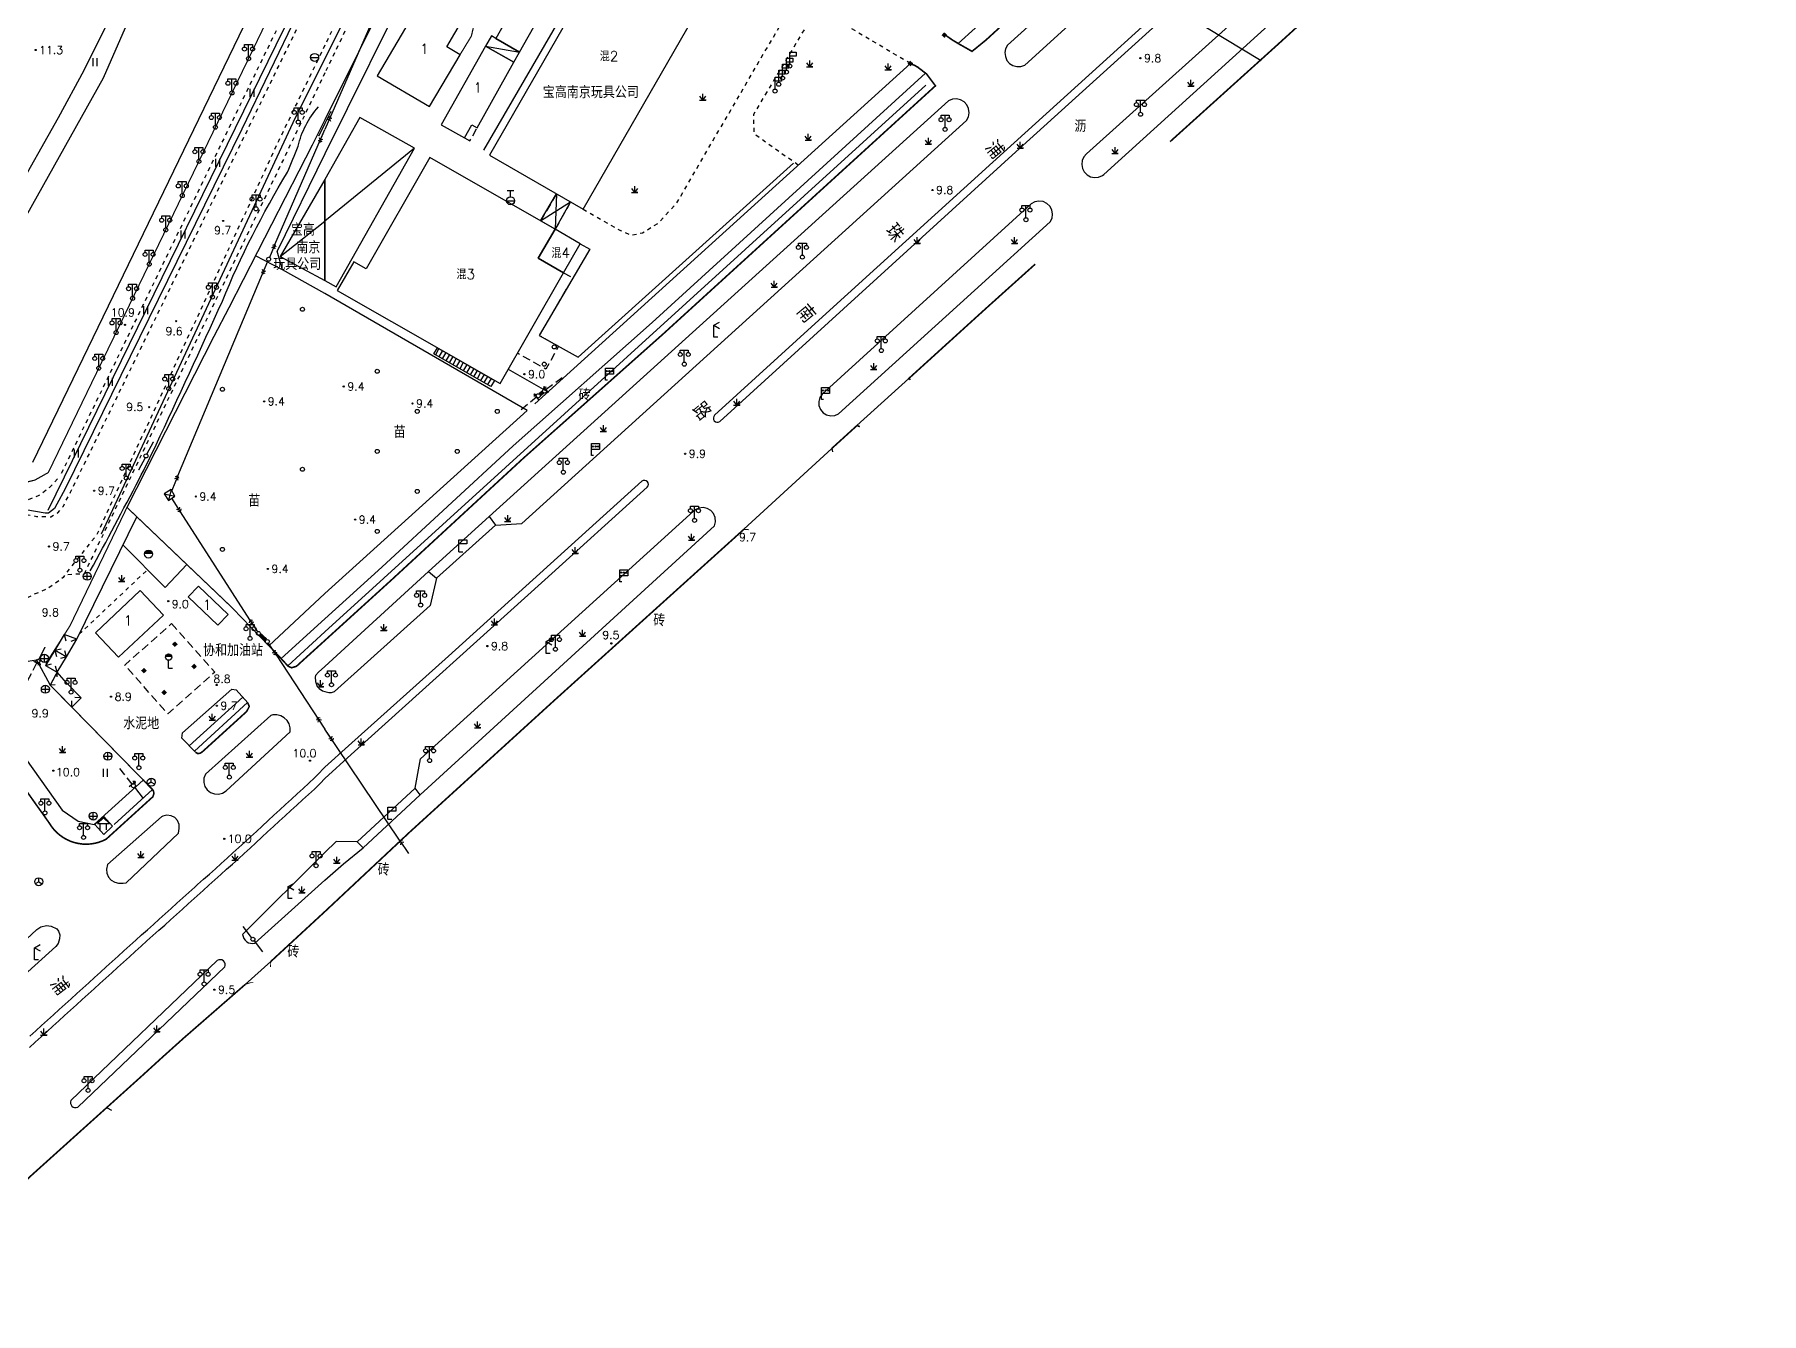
# Model space of a CAD drawing. Extents: x 115374 to 116875, y 149866 to 152432.
# Drawn here: x 116427.4 to 116859, y 149999.8 to 150319.4 of the extents above; entities that cross this region are included whole.
import ezdxf
from ezdxf.enums import TextEntityAlignment as Align

# ---------------------------------------------------------------- set-up
doc = ezdxf.new("R2010")
doc.units = 0
doc.header["$MEASUREMENT"] = 0
doc.header["$PDMODE"] = 32
doc.header["$PDSIZE"] = 0.3
for name, pattern in [('X2', [10, 8, -2]), ('X3', [5, 4, -1]), ('X5', [3, 2, -1]), ('X6', [2, 1, -1])]:
    doc.linetypes.add(name, pattern=pattern)
doc.layers.get('0').update_dxf_attribs({"linetype": 'CONTINUOUS'})
for name, color, linetype in [('BOUND', 7, 'CONTINUOUS'), ('DLDW', 14, 'CONTINUOUS'), ('DLSS', 5, 'CONTINUOUS'), ('DMTZ', 5, 'CONTINUOUS'), ('GCD', 1, 'CONTINUOUS'), ('GXYZ', 2, 'CONTINUOUS'), ('JMD', 6, 'CONTINUOUS'), ('SXSS', 5, 'CONTINUOUS'), ('YZH', 2, 'CONTINUOUS'), ('ZBTZ', 5, 'CONTINUOUS')]:
    doc.layers.add(name, color=color, linetype=linetype)
doc.styles.add('HZ', font='rs.shx', dxfattribs={"bigfont": 'hztxt.shx'})
doc.linetypes.add('X17', pattern='A,9.4,[169,symbolx.shx,S=1,R=0,X=0,Y=0.15],0.6', length=10)
doc.linetypes.add('X19', pattern='A,4.5,[145,symbolx.shx,S=1,R=0,X=0,Y=1],4.5,-0.5,[146,symbolx.shx,S=1,R=0,X=0,Y=0],-0.5', length=10)
doc.linetypes.add('X33', pattern='A,2,[150,symbolx.shx,S=1,R=0,X=0,Y=1],1e-11', length=2)
doc.linetypes.add('X35', pattern='A,2,[4,symbolt.shx,S=1,R=0,X=0,Y=0],2,[28,symbolt.shx,S=1,R=0,X=0,Y=0],1e-11', length=4)
doc.linetypes.add('X4', pattern='A,0,-1e-09,[149,symbolx.shx,S=0.15,R=0,X=0,Y=0],-1.6', length=1.6)
doc.linetypes.add('X49', pattern='A,0,[5,symbolt.shx,S=1,R=0,X=0,Y=0],-10', length=10)

# ---------------------------------------------------------------- blocks, each defined once
blk = doc.blocks.new('GC100')
for p, q in [((0.01, 3), (-1.49, 1.6)), ((-1.49, 1.6), (1.51, 1.6)), ((-0.79, 0), (-0.79, 1.6)), ((1.51, 1.6), (0.01, 3)), ((0.81, 0), (0.81, 1.6))]:
    blk.add_line(p, q)
blk = doc.blocks.new('GC124')
for p, q in [((0, -0.8), (-0.75, 0.2)), ((0, -0.8), (0, 0.8)), ((0, -0.8), (0.75, 0.2)), ((-0.8, -0.8), (0.75, -0.8)), ((0.8, -0.8), (0, -0.8))]:
    blk.add_line(p, q)
blk = doc.blocks.new('GC223')
at = {"const_width": 1}
for points in [[(0.5, -0.02, 0.008713), (0.5, 0, 1), (-0.5, 0, 1)], [(-0.5, 0, 0.008713), (-0.5, -0.02, 1)]]:
    blk.add_lwpolyline(points, format="xyb", dxfattribs=at)
blk.add_circle((0, 0), 1)
blk = doc.blocks.new('GC052')
for p, q in [((0, 3), (1.38, 3.81)), ((0, 0), (0, 3)), ((0, 3), (1.38, 2.19)), ((1, 0), (0, 0))]:
    blk.add_line(p, q)
blk = doc.blocks.new('GC271')
at = {"const_width": 1}
blk.add_lwpolyline([(-0.5, 0), (0.5, 0)], dxfattribs=at)
blk = doc.blocks.new('GC097')
for p, q in [((-1, 2.92), (-1, 3.52)), ((-1, 3.52), (1, 3.52)), ((0, 0.52), (0, 3.52)), ((1, 3.52), (1, 2.92))]:
    blk.add_line(p, q)
for centre in [(-1, 2.42), (0.01, 0), (1, 2.42)]:
    blk.add_circle(centre, 0.5)
blk = doc.blocks.new('GC121')
for p, q in [((-0.5, -0.64), (-0.5, 1.36)), ((-0.5, -0.64), (-0.5, 0.86)), ((0.5, -0.64), (0.5, 1.36))]:
    blk.add_line(p, q)
blk = doc.blocks.new('GC096')
for q in [(0, 2), (1, 0)]:
    blk.add_line((0, 0), q)
at = {"const_width": 0.8}
blk.add_lwpolyline([(0.4, 2.8, 1), (-0.4, 2.8, 1)], format="xyb", dxfattribs=at)
blk.add_circle((0, 2.8), 0.8)
blk = doc.blocks.new('GC159')
blk.add_circle((0.73, 0.68), 0.5)
blk = doc.blocks.new('GC297')
at = {"linetype": 'Continuous'}
blk.add_line((4, 0), (0, 0), dxfattribs=at)
for p, q in [((3.42, 0), (2.92, 0.5)), ((2.92, -0.5), (3.42, 0)), ((4, 0), (3.5, 0.5)), ((3.5, -0.5), (4, 0))]:
    blk.add_line(p, q)
blk = doc.blocks.new('GC156')
blk.add_line((0.5, 0), (4, 0))
at = {"const_width": 0.15}
blk.add_lwpolyline([(3.78, 0, 1), (3.93, 0, 1)], format="xyb", close=True, dxfattribs=at)
blk.add_circle((0, 0), 0.5)
blk = doc.blocks.new('GC155')
for p, q in [((4, 0), (0.5, 0)), ((3.42, 0), (2.92, 0.5)), ((2.92, -0.5), (3.42, 0)), ((4, 0), (3.5, 0.5)), ((3.5, -0.5), (4, 0))]:
    blk.add_line(p, q)
blk.add_circle((0, 0), 0.5)
blk = doc.blocks.new('GC042')
blk.add_line((-1, 0), (1, 0))
blk.add_circle((0, 0), 1)
blk = doc.blocks.new('GC044')
for p, q in [((-1, 0), (1, 0)), ((0, -1), (0, 1))]:
    blk.add_line(p, q)
blk.add_circle((0, 0), 1)
blk = doc.blocks.new('GC048')
for q in [(-0.87, -0.5), (0, 1), (0.87, -0.5)]:
    blk.add_line((0, 0), q)
blk.add_circle((0, 0), 1)
blk = doc.blocks.new('Ggjt')
for p, q in [((3.5, 0), (0, 0)), ((2.92, 0), (2.42, 0.5)), ((2.42, -0.5), (2.92, 0)), ((3.5, 0), (3, 0.5)), ((3, -0.5), (3.5, 0))]:
    blk.add_line(p, q)
blk = doc.blocks.new('GC730')
blk.add_line((0, 0), (3.5, 0))
at = {"const_width": 0.15}
blk.add_lwpolyline([(3.28, 0, 1), (3.43, 0, 1)], format="xyb", close=True, dxfattribs=at)
blk = doc.blocks.new('GC302')
at = {"linetype": 'Continuous'}
for p, q in [((0, 1), (0, -1)), ((0, 0), (2, 0)), ((3, 0), (5, 0)), ((0, -1), (-0.4, -0.5)), ((0, -1), (0.4, -0.5))]:
    blk.add_line(p, q, dxfattribs=at)
blk = doc.blocks.new('GC303')
at = {"linetype": 'Continuous'}
for p, q in [((-5, 0), (-3, 0)), ((-2, 0), (0, 0)), ((0, 1), (0, -1)), ((0, -1), (-0.4, -0.5)), ((0, -1), (0.4, -0.5))]:
    blk.add_line(p, q, dxfattribs=at)
blk = doc.blocks.new('GC276')
at = {"linetype": 'Continuous'}
blk.add_circle((0, 0), 0.5, dxfattribs=at)
blk = doc.blocks.new('GC076')
for p, q in [((0, 3), (2, 3)), ((0, 0), (0, 3)), ((2, 2), (0, 2)), ((0, 0), (1, 0)), ((2, 3), (2, 2))]:
    blk.add_line(p, q)
blk = doc.blocks.new('GC098')
for p, q in [((0, 0.5), (0, 3.5)), ((0, 3.5), (1.6, 3.5)), ((1.6, 2.5), (0, 2.5)), ((1.6, 3.5), (1.6, 2.5))]:
    blk.add_line(p, q)
blk.add_circle((0, 0), 0.5)
blk = doc.blocks.new('GC002')
at = {"const_width": 1}
blk.add_lwpolyline([(-0.5, 0), (0.5, 0)], dxfattribs=at)
blk = doc.blocks.new('GC801')
at = {"linetype": 'Continuous'}
for p, q in [((0, 3), (2, 3)), ((0, 0), (0, 3)), ((2, 1.5), (0, 1.5)), ((0.5, 0), (0, 0)), ((2, 3), (2, 1.5))]:
    blk.add_line(p, q, dxfattribs=at)
for p in [(0.31, 2.28), (1.01, 2.28), (1.67, 2.27)]:
    blk.add_point(p, dxfattribs=at)
blk = doc.blocks.new('GC133')
for p, q in [((-0.81, 2.59), (0.79, 2.59)), ((-0.01, 0.99), (-0.01, 2.59)), ((-1.01, -0.01), (0.99, -0.01))]:
    blk.add_line(p, q)
blk.add_circle((-0.01, -0.01), 1)

msp = doc.modelspace()

# ---------------------------------------------------------------- linework, layer by layer
at = {"layer": 'BOUND', "linetype": 'Continuous', "flags": 128}
for points, elevation in [([(116557.87, 150279.63), (116561.39, 150277.61), (116557.55, 150270.79), (116553.87, 150272.9)], 17.87), ([(116528.13, 150241.15), (116542.36, 150233), (116541.47, 150231.44), (116527.24, 150239.59)], 21.8)]:
    msp.add_lwpolyline(points, close=True, dxfattribs=dict(at, elevation=elevation))
at = {"layer": 'DLDW', "linetype": 'Continuous', "flags": 128}
for points, elevation in [([(116460.06, 150181.26), (116449.52, 150191.87)], 11.08), ([(116465.49, 150186.96), (116460.06, 150181.26)], 12.25)]:
    msp.add_lwpolyline(points, dxfattribs=dict(at, elevation=elevation))
at = {"layer": 'DLDW', "linetype": 'Continuous', "elevation": 17.89, "flags": 128}
msp.add_lwpolyline([(116446.93, 150121.57), (116444.7, 150124.02), (116442.47, 150121.97), (116444.7, 150119.52)], close=True, dxfattribs=at)
at = {"layer": 'DLSS', "linetype": 'X6'}
msp.add_line((116438.57, 150169.54, 12.89), (116455.66, 150185.69, 12.89), dxfattribs=at)
at = {"layer": 'DLSS', "linetype": 'X6', "flags": 128}
for points, elevation in [([(116226.25, 150500), (116344.72, 150294.33), (116384.44, 150225.75), (116386.7, 150220.39), (116389.2, 150215.89), (116393.83, 150212.37), (116395.29, 150211.5), (116398.87, 150208.35), (116401.2, 150207), (116402.92, 150205.89), (116404.63, 150205.41), (116408.18, 150203.75), (116410.22, 150203.04), (116415.96, 150201.22), (116427.94, 150198.99), (116431.5, 150198.93), (116433.24, 150199.91), (116434.62, 150201.58), (116436.41, 150205.04), (116500, 150335.22)], 16.41), ([(116596.96, 150500), (116572, 150455.67), (116539.91, 150392.91), (116500, 150309.87)], 8.31), ([(116593.66, 150500), (116569.77, 150457.3), (116537.6, 150394.37), (116500, 150316.79)], 8.31), ([(116500, 150345.58), (116433.89, 150209.27)], 19.21), ([(116646.3, 150312.15), (116625.34, 150324.6), (116623.66, 150324.48), (116621.73, 150323.98), (116607.06, 150299.48), (116607.16, 150294.72), (116618.32, 150286.81)], 8.83), ([(116500, 150316.79), (116488.46, 150292.97), (116442.88, 150194.28), (116434.94, 150184.37), (116434.54, 150183.7), (116430.86, 150181.01), (116427, 150179.39), (116419.24, 150175.17), (116408.94, 150168.35), (116405.77, 150165.99), (116403.91, 150163.09), (116403.39, 150158.85), (116406.99, 150153.62)], 8.31), ([(116500, 150309.87), (116439.81, 150184.65), (116434.94, 150184.37)], 8.31), ([(116395.29, 150211.5), (116396.4, 150212.72), (116399.09, 150210.23), (116401.78, 150208.22), (116404.23, 150206.76), (116408.16, 150205.03), (116414.47, 150203.13), (116418.7, 150202.61), (116422.05, 150202.49), (116425.86, 150203.23), (116428.42, 150204.2), (116431.27, 150206.32), (116433.68, 150208.88)], 8.31)]:
    msp.add_lwpolyline(points, dxfattribs=dict(at, elevation=elevation))
at = {"layer": 'DLSS', "linetype": 'Continuous'}
for points in [[(116800.83, 150441.88, 0.4, 0.4, 0), (116801.18, 150441.52, 0.4, 0.4, 0), (116795.82, 150436.68, 0.4, 0.4, 0), (116764.78, 150408.39, 0.4, 0.4, 0), (116730.35, 150377.74, 0.4, 0.4, 0), (116665.2, 150318.08, 0.4, 0.4, 0), (116661.69, 150315.22, 0.4, 0.4, 0), (116658.56, 150317, 0.4, 0.4, 0), (116656.96, 150317.95, 0.4, 0.4, 0), (116655.28, 150319.1, 0, 0, 0)], [(116711.17, 150292.65, 0.4, 0.4, 0), (116737.73, 150316.61, 0.4, 0.4, 0), (116779.86, 150354.95, 0.4, 0.4, 0), (116792.3, 150365.95, 0, 0, 0)], [(116677.47, 150262.04, 0.4, 0.4, 0), (116665.24, 150251.05, 0.4, 0.4, 0), (116645.88, 150233.46, 0.4, 0.4, 0), (116646.29, 150233.15, 0, 0, 0)]]:
    msp.add_lwpolyline(points, format="xyseb", dxfattribs=at)
at = {"layer": 'DLSS', "linetype": 'X4', "elevation": 9.58}
msp.add_lwpolyline([(116776.79, 150424.75), (116762.1, 150411.36), (116727.67, 150380.71), (116662.5, 150321.03), (116658.26, 150317.18)], dxfattribs=at)
at = {"layer": 'DLSS', "linetype": 'X6', "flags": 128}
msp.add_lwpolyline([(116564.52, 150275.81), (116573.83, 150270.46), (116576.52, 150269.29), (116579.35, 150269.91), (116583.36, 150272.33), (116587.89, 150277.33), (116614.26, 150322.61), (116616.76, 150326.94), (116616.63, 150329.55), (116614.83, 150331.48), (116600.86, 150338.96), (116603.23, 150343.14), (116600.83, 150344.5)], dxfattribs=at)
at = {"layer": 'DLSS', "linetype": 'Continuous', "flags": 128}
for points in [[(116646.3, 150312.15, 0.4, 0.4, 0), (116647.33, 150311.72, 0.4, 0.4, 0), (116648.06, 150311.32, 0.4, 0.4, 0), (116650.32, 150309.58, 0.4, 0.4, 0), (116652.55, 150306.62, 0.4, 0.4, 0), (116584.41, 150244.51, 0.4, 0.4, 0), (116549.68, 150213.64, 0.4, 0.4, 0), (116516.88, 150183.36, 0.4, 0.4, 0), (116500, 150168.02, 0, 0, 0)], [(116467.67, 150140.04, 0.4, 0.4, 0), (116468.27, 150139.7, 0.4, 0.4, 0), (116468.85, 150139.84, 0.4, 0.4, 0), (116469.28, 150140.11, 0.4, 0.4, 0), (116469.75, 150140.53, 0.4, 0.4, 0), (116480.44, 150150.25, 0.4, 0.4, 0), (116481.08, 150151.49, 0.4, 0.4, 0), (116480.71, 150152.41, 0, 0, 0)], [(116480.05, 150082.01, 0.4, 0.4, 0), (116464.76, 150068.68, 0.4, 0.4, 0), (116459.44, 150063.9, 0.4, 0.4, 0), (116454.33, 150059.24, 0.4, 0.4, 0), (116426.85, 150034.5, 0.4, 0.4, 0), (116403.03, 150012.28, 0.4, 0.4, 0), (116389.18, 150000, 0, 0, 0)]]:
    msp.add_lwpolyline(points, format="xyseb", dxfattribs=at)
at = {"layer": 'DLSS', "linetype": 'X4', "elevation": 9.58, "flags": 128}
for points in [[(116650.1, 150309.75), (116581.74, 150247.48), (116547, 150216.6), (116514.18, 150186.31), (116500, 150173.43)], [(116500, 150173.43), (116489.03, 150163.46)]]:
    msp.add_lwpolyline(points, dxfattribs=at)
at = {"layer": 'DLSS', "linetype": 'X4', "flags": 128}
for points in [[(116632.94, 150221.71), (116645.88, 150233.46)], [(116604.67, 150195.77), (116626.67, 150216.01)], [(116480.05, 150082.01), (116486.48, 150087.78)]]:
    msp.add_lwpolyline(points, dxfattribs=at)
at = {"layer": 'DLSS', "linetype": 'Continuous', "const_width": 0.4}
msp.add_lwpolyline([(116633.65, 150221.44), (116632.94, 150221.71), (116626.67, 150216.01)], dxfattribs=at)
at = {"layer": 'DLSS', "linetype": 'Continuous', "elevation": 9.68}
for points in [[(116626.67, 150216.01), (116626.83, 150215.11)], [(116604.67, 150195.77), (116605.85, 150195.71)]]:
    msp.add_lwpolyline(points, dxfattribs=at)
at = {"layer": 'DLSS', "linetype": 'Continuous', "const_width": 0.4, "flags": 128}
for points in [[(116500, 150100.26), (116521.28, 150120.2), (116557.46, 150153.16), (116604.67, 150195.77)], [(116486.07, 150166.64), (116490.83, 150161.53), (116491.69, 150161.17), (116492.88, 150161.55), (116494.03, 150162.6), (116500, 150168.02)], [(116500, 150100.26), (116486.48, 150087.78)]]:
    msp.add_lwpolyline(points, dxfattribs=at)
at = {"layer": 'DLSS', "linetype": 'Continuous', "flags": 128}
for points, elevation in [([(116525.85, 150185.24), (116541.06, 150198.97)], 10.06), ([(116527.9, 150183.56), (116542.59, 150196.78)], 10.06), ([(116508.03, 150117.7), (116522.51, 150131.12)], 9.58), ([(116523.78, 150129.44), (116509.56, 150116.15)], 9.58)]:
    msp.add_lwpolyline(points, dxfattribs=dict(at, elevation=elevation))
at = {"layer": 'DLSS', "linetype": 'Continuous', "const_width": 0.4, "flags": 128}
msp.add_lwpolyline([(116409.23, 150153.13), (116431.1, 150122.37, 0.40281), (116445.32, 150118.33), (116456.52, 150128.51), (116457, 150128.94), (116457.26, 150129.72), (116457.14, 150130.37), (116456.87, 150130.79), (116454.59, 150133.11)], format="xyb", dxfattribs=at)
at = {"layer": 'DLSS', "linetype": 'Continuous', "flags": 128}
msp.add_lwpolyline([(116414.11, 150153.99), (116434.3, 150125.62), (116438.3, 150122.86), (116442.34, 150122.03)], dxfattribs=at)
at = {"layer": 'DLSS', "linetype": 'X2', "const_width": 0.2, "elevation": 7.98}
msp.add_lwpolyline([(116486.37, 150086.4), (116486.4, 150086.83), (116486.48, 150087.78)], dxfattribs=at)
at = {"layer": 'DLSS', "linetype": 'Continuous', "const_width": 0.2, "elevation": 7.96}
msp.add_lwpolyline([(116482.09, 150082.5), (116481.25, 150082.44), (116480.05, 150082.01)], dxfattribs=at)
at = {"layer": 'DMTZ', "linetype": 'X33', "flags": 128}
for points, elevation in [([(116564.41, 150434.14), (116560.43, 150423.32), (116558.18, 150415.83), (116555.04, 150408.64), (116549.35, 150397.71), (116537.92, 150374.41), (116523.96, 150343.34), (116516.74, 150331.87), (116500, 150298.14)], 10.52), ([(116453.47, 150367.82), (116444.1, 150355.8), (116441.39, 150346.84), (116444.8, 150331.96), (116445.35, 150321.65), (116439.72, 150310.45), (116433.29, 150298.58), (116422.23, 150278.94), (116408.6, 150254.77), (116405.62, 150249.28), (116393.86, 150227.76)], 8.31), ([(116500, 150338.88), (116479.2, 150295.78), (116435.07, 150205.88), (116433, 150202.08), (116432.4, 150200.99), (116430.95, 150199.78)], 8.31)]:
    msp.add_lwpolyline(points, dxfattribs=dict(at, elevation=elevation))
at = {"layer": 'DMTZ', "linetype": 'X35', "flags": 128}
for points, elevation in [([(116427, 150212.57), (116500, 150363.44)], 8.31), ([(116437.97, 150168.31), (116452.97, 150198.91)], 8.31), ([(116467.67, 150140.04), (116464.22, 150143.54), (116464.39, 150144.9), (116476.71, 150155.79), (116477.8, 150155.63), (116480.71, 150152.41)], 9.56)]:
    msp.add_lwpolyline(points, dxfattribs=dict(at, elevation=elevation))
at = {"layer": 'DMTZ', "linetype": 'X33', "flags": 128}
for points in [[(116500, 150298.14), (116496.76, 150291.75), (116493.46, 150285.25), (116490.09, 150278.64), (116486.66, 150271.92), (116483.16, 150265.09), (116479.59, 150258.15), (116475.95, 150251.09), (116472.25, 150243.93)], [(116430.95, 150199.78), (116430.07, 150199.78), (116425.22, 150200.65), (116416.47, 150201.96)]]:
    msp.add_lwpolyline(points, dxfattribs=at)
at = {"layer": 'DMTZ', "linetype": 'X35', "flags": 128}
msp.add_lwpolyline([(116563.8, 150267.08), (116566.19, 150265.77), (116553.53, 150244.23), (116563.27, 150238.8), (116617.08, 150287.31)], dxfattribs=at)
at = {"layer": 'GCD', "linetype": 'Continuous'}
for p in [(116427.71, 150315.56, 11.3), (116703.76, 150313.52, 9.8), (116651.81, 150280.57, 9.8), (116474.57, 150272.83, 9.7), (116462.8, 150247.78, 9.6), (116450.04, 150246.87, 10.9), (116549.83, 150234.53, 9), (116504.69, 150231.47, 9.4), (116456.05, 150226.31, 9.5), (116484.79, 150227.75, 9.4), (116521.88, 150227.22, 9.4), (116590.01, 150214.66, 9.9), (116442.32, 150205.42, 9.7), (116467.71, 150203.96, 9.4), (116507.55, 150198.19, 9.4), (116431.03, 150191.49, 9.7), (116485.71, 150185.87, 9.4), (116460.84, 150177.82, 9), (116540.57, 150166.59, 9.8), (116571.57, 150167.26, 9.5), (116472.94, 150156.88, 8.8), (116446.53, 150153.94, 8.9), (116472.97, 150151.7, 9.7), (116432.12, 150135.45, 10), (116496.26, 150137.96, 10), (116474.84, 150118.43, 10), (116472.37, 150080.71, 9.5)]:
    msp.add_point(p, dxfattribs=at)
at = {"layer": 'GXYZ', "linetype": 'Continuous'}
for p, q in [((116459.84, 150204.66), (116462.51, 150204.02)), ((116461.55, 150205.73), (116460.91, 150203.01))]:
    msp.add_line(p, q, dxfattribs=at)
msp.add_lwpolyline([(116733.93, 150312.82), (116684.99, 150342.49)], dxfattribs=at)
at = {"layer": 'GXYZ', "linetype": 'Continuous', "flags": 128}
for points in [[(116515.22, 150330.67), (116500, 150295.7)], [(116463.24, 150209.16), (116484.36, 150259.59)], [(116481.22, 150173.12), (116463.89, 150200.16)], [(116518.65, 150118.1), (116500, 150145.81)]]:
    msp.add_lwpolyline(points, dxfattribs=at)
at = {"layer": 'GXYZ', "linetype": 'Continuous', "elevation": 9.81, "flags": 128}
for points in [[(116487.5, 150266.95), (116500, 150295.7)], [(116487.8, 150164.38), (116500, 150145.81)]]:
    msp.add_lwpolyline(points, dxfattribs=at)
at = {"layer": 'GXYZ', "linetype": 'Continuous', "const_width": 1, "elevation": 10.82, "flags": 128}
msp.add_lwpolyline([(116553.69, 150229.47), (116554.48, 150230.04)], dxfattribs=at)
at = {"layer": 'GXYZ', "linetype": 'Continuous', "flags": 128}
msp.add_lwpolyline([(116462.51, 150204.02), (116461.55, 150205.73), (116459.84, 150204.66), (116460.91, 150203.01)], close=True, dxfattribs=at)
at = {"layer": 'GXYZ', "linetype": 'Continuous', "const_width": 1, "flags": 128}
msp.add_lwpolyline([(116483.75, 150169.41), (116485.23, 150168.06)], dxfattribs=at)
at = {"layer": 'GXYZ', "linetype": 'Continuous'}
for centre in [(116554.88, 150230.34, 10.82), (116553.29, 150229.17, 10.82), (116483.38, 150169.75), (116485.6, 150167.73)]:
    msp.add_circle(centre, 0.5, dxfattribs=at)
at = {"layer": 'JMD', "linetype": 'Continuous'}
for p, q in [((116432.53, 150165.57, 8.31), (116434.09, 150165.9, 8.31)), ((116432.53, 150165.57, 8.31), (116432.91, 150164.02, 8.31)), ((116435.42, 150163.88, 8.31), (116435.01, 150165.42, 8.31)), ((116437.97, 150168.31, 8.31), (116436.48, 150167.71, 8.31)), ((116430.14, 150161.74, 8.31), (116431.7, 150162.13, 8.31)), ((116433.04, 150160.05, 8.31), (116432.65, 150161.6, 8.31)), ((116435.42, 150163.88, 8.31), (116433.87, 150163.49, 8.31)), ((116432.59, 150156.94), (116431.34, 150156.84)), ((116433.09, 150158.93), (116433.04, 150160.05)), ((116436.73, 150151.35), (116436.73, 150152.95)), ((116439.11, 150153.69), (116437.51, 150153.71))]:
    msp.add_line(p, q, dxfattribs=at)
at = {"layer": 'JMD', "linetype": 'Continuous', "flags": 128}
for points in [[(116600.86, 150338.96), (116577.44, 150352.44), (116541.1, 150289.29), (116564.52, 150275.81)], [(116530.41, 150316.36), (116535.86, 150325.59), (116526.11, 150331.38), (116513.02, 150309.11), (116526.09, 150301.41), (116533.75, 150314.39)], [(116553.26, 150323.3), (116547.37, 150326.68), (116542.66, 150318.47), (116548.63, 150315.05)], [(116547.22, 150312.54), (116540.14, 150316.55), (116529.03, 150296.88), (116534.88, 150293.58), (116536.73, 150296.89), (116538.04, 150296.15)], [(116542.66, 150318.47), (116541.57, 150319.12), (116540.14, 150316.55), (116547.22, 150312.54), (116548.63, 150315.05)], [(116508.75, 150298.73), (116500, 150283.2), (116500, 150257.94), (116502.82, 150256.35), (116522.39, 150291.04)], [(116559.58, 150259.89), (116553.31, 150263.58), (116557.54, 150270.76), (116526.23, 150288.71), (116510.3, 150260.87), (116507.18, 150262.65), (116503.07, 150255.5), (116543.75, 150232.2)], [(116500, 150283.2), (116488.83, 150263.96), (116500, 150257.94)], [(116563.8, 150267.08), (116557.54, 150270.77), (116553.31, 150263.58), (116559.58, 150259.89)], [(116448.44, 150163.8), (116442.64, 150169.94), (116453.81, 150180.5), (116459.61, 150174.36)], [(116468.37, 150181.57), (116465.8, 150178.87), (116473.24, 150171.79), (116475.82, 150174.5)], [(116430.14, 150161.74), (116433.04, 150160.05), (116435.42, 150163.88), (116432.53, 150165.57)], [(116432.53, 150165.57), (116435.42, 150163.88), (116437.97, 150168.31), (116434.85, 150169.5)], [(116433.04, 150160.05), (116431.34, 150156.84), (116436.73, 150151.35), (116439.11, 150153.69), (116435.43, 150157.44), (116433.04, 150160.05)]]:
    msp.add_lwpolyline(points, close=True, dxfattribs=at)
for points in [[(116540.14, 150316.55), (116548.63, 150315.05)], [(116522.39, 150291.04), (116500, 150272.82)], [(116488.83, 150263.96), (116500, 150272.82)], [(116434.85, 150169.5), (116435.23, 150167.94)]]:
    msp.add_lwpolyline(points, dxfattribs=at)
at = {"layer": 'SXSS', "linetype": 'Continuous', "flags": 128}
msp.add_lwpolyline([(116398.85, 150228.12), (116414.36, 150253.42), (116419.88, 150264.37), (116444.65, 150308.61), (116450.19, 150321.21), (116450.58, 150324.05), (116450.09, 150331.93), (116448.81, 150336.99), (116446.84, 150343.75), (116451.89, 150354.81), (116455.38, 150364.96), (116454.06, 150367.16), (116451.54, 150370.32)], dxfattribs=at)
at = {"layer": 'YZH', "linetype": 'Continuous'}
for p, q in [((116528.48, 150240.95, 21.8), (116527.58, 150239.39, 21.8)), ((116529.35, 150240.45, 21.8), (116528.45, 150238.89, 21.8)), ((116530.21, 150239.96, 21.8), (116529.32, 150238.39, 21.8)), ((116531.08, 150239.46, 21.8), (116530.19, 150237.9, 21.8)), ((116531.95, 150238.96, 21.8), (116531.05, 150237.4, 21.8)), ((116532.82, 150238.47, 21.8), (116531.92, 150236.9, 21.8)), ((116533.69, 150237.97, 21.8), (116532.79, 150236.41, 21.8)), ((116534.55, 150237.47, 21.8), (116533.66, 150235.91, 21.8)), ((116535.42, 150236.97, 21.8), (116534.53, 150235.41, 21.8)), ((116536.29, 150236.48, 21.8), (116535.39, 150234.92, 21.8)), ((116537.16, 150235.98, 21.8), (116536.26, 150234.42, 21.8)), ((116538.02, 150235.48, 21.8), (116537.13, 150233.92, 21.8)), ((116538.89, 150234.99, 21.8), (116538, 150233.42, 21.8)), ((116539.76, 150234.49, 21.8), (116538.86, 150232.93, 21.8)), ((116540.63, 150233.99, 21.8), (116539.73, 150232.43, 21.8)), ((116541.49, 150233.5, 21.8), (116540.6, 150231.93, 21.8))]:
    msp.add_line(p, q, dxfattribs=at)
at = {"layer": 'YZH', "linetype": 'X17', "const_width": 0.3, "flags": 128}
for points, elevation in [([(116500, 150352.9), (116447.79, 150244.93), (116443.47, 150236.05), (116431.35, 150210.97), (116430.8, 150209.92), (116427.47, 150208.06), (116425.01, 150207.46), (116422.6, 150206.83), (116420.06, 150206.85), (116417.08, 150206.42), (116414.76, 150206.76), (116412.02, 150207.02), (116409.2, 150207.94), (116406.21, 150209.4), (116403.09, 150211.41), (116398.46, 150216.63), (116397.18, 150218.53), (116395.84, 150220.92), (116394.69, 150223.43), (116393.86, 150227.76)], 8.31), ([(116476.99, 150175.99), (116450.52, 150201.25), (116436.29, 150171.68), (116430.26, 150162.24)], 11.08)]:
    msp.add_lwpolyline(points, dxfattribs=dict(at, elevation=elevation))
at = {"layer": 'YZH', "linetype": 'X19', "flags": 128}
for points, elevation in [([(116522.39, 150334.85), (116500, 150289.6)], 10.91), ([(116552.4, 150227.14), (116646.3, 150312.15)], 10.82), ([(116500, 150289.6), (116488.08, 150265.33)], 10.16), ([(116545.79, 150235.76), (116555.67, 150230.11)], 10.82), ([(116500, 150179.72), (116550.54, 150225.47)], 10.82), ([(116476.99, 150175.99), (116485.98, 150166.69), (116500, 150179.72)], 10.27), ([(116423, 150160.64), (116425.72, 150162.81), (116427.91, 150163.16), (116431.34, 150156.84)], 8.31), ([(116442.34, 150122.03), (116454.59, 150133.11)], 8.31)]:
    msp.add_lwpolyline(points, dxfattribs=dict(at, elevation=elevation))
at = {"layer": 'YZH', "linetype": 'X17', "flags": 128}
msp.add_lwpolyline([(116533.75, 150314.39, 0.3, 0.3, 0), (116536.58, 150319.04, 0.3, 0.3, 0), (116537.45, 150322.8, 0.3, 0.3, 0), (116536.94, 150324.35, 0.3, 0.3, 0), (116535.86, 150325.59, 0, 0, 0)], format="xyseb", dxfattribs=at)
at = {"layer": 'YZH', "linetype": 'X5', "flags": 128}
for points, elevation in [([(116534.88, 150293.58), (116536.18, 150292.84), (116538.04, 150296.15)], 13.3), ([(116557.87, 150279.63), (116553.87, 150272.9)], 17.87), ([(116561.39, 150277.61), (116557.55, 150270.79)], 17.87)]:
    msp.add_lwpolyline(points, dxfattribs=dict(at, elevation=elevation))
at = {"layer": 'YZH', "linetype": 'Continuous', "flags": 128}
for points, elevation in [([(116553.87, 150272.9), (116561.39, 150277.61)], 17.87), ([(116557.87, 150279.63), (116557.55, 150270.79)], 17.87), ([(116541.47, 150231.44), (116527.24, 150239.59)], 21.8), ([(116528.13, 150241.15), (116542.36, 150233)], 21.8)]:
    msp.add_lwpolyline(points, dxfattribs=dict(at, elevation=elevation))
at = {"layer": 'YZH', "linetype": 'X19', "flags": 128}
for points in [[(116500, 150254.74), (116489.41, 150260.64), (116488.08, 150265.33)], [(116550.54, 150225.47), (116500, 150254.74)]]:
    msp.add_lwpolyline(points, dxfattribs=at)
at = {"layer": 'YZH', "linetype": 'X5', "flags": 128}
msp.add_lwpolyline([(116559.58, 150259.89), (116561.97, 150258.59), (116553.53, 150244.23), (116558.38, 150241.53), (116555.2, 150235.82), (116548.09, 150239.78)], dxfattribs=at)
at = {"layer": 'YZH', "linetype": 'X5', "elevation": 14.25, "flags": 128}
msp.add_lwpolyline([(116461.66, 150172.21), (116472.45, 150160.08), (116460.74, 150149.67), (116449.95, 150161.8)], close=True, dxfattribs=at)
at = {"layer": 'YZH', "linetype": 'X17', "elevation": 8.31, "flags": 128}
msp.add_lwpolyline([(116430.14, 150161.74, 0.3, 0.3, 0), (116433.04, 150160.05, 0.3, 0.3, 0), (116431.34, 150156.84, 0.3, 0.3, 0), (116454.59, 150133.11, 0.3, 0.3, 0)], format="xyseb", dxfattribs=at)
at = {"layer": 'ZBTZ', "linetype": 'X49', "flags": 128}
for points, elevation in [([(116500, 150313.32), (116573.25, 150459.88), (116594.92, 150500)], 11.81), ([(116500, 150341.87), (116430.75, 150200.45)], 8.31), ([(116500, 150313.32), (116492.51, 150298.64), (116444.09, 150194.59)], 11.81), ([(116500, 150170.15), (116650.14, 150306.81)], 9.7), ([(116500, 150170.15), (116490.71, 150161.66)], 9.66), ([(116480.66, 150152.48), (116467.37, 150140.34)], 9.66), ([(116456.89, 150130.76), (116447.34, 150122.01)], 9.66)]:
    msp.add_lwpolyline(points, dxfattribs=dict(at, elevation=elevation))
at = {"layer": 'ZBTZ', "flags": 128}
for points, elevation in [([(116670.51, 150316.79), (116843.95, 150473.51), (116844.83, 150473.59), (116845.68, 150473.59), (116846.35, 150473.21), (116846.92, 150472.73), (116847.58, 150471.97), (116848.06, 150470.93), (116848.15, 150469.88), (116847.78, 150468.98), (116674.85, 150311.74)], 9.7), ([(116781.94, 150372.09), (116690.31, 150289.65), (116689.64, 150288.89), (116689.23, 150287.97), (116689.1, 150286.97), (116689.28, 150285.98), (116689.74, 150285.08), (116690.44, 150284.36), (116691.33, 150283.88), (116692.31, 150283.68), (116693.32, 150283.78), (116694.25, 150284.18), (116694.66, 150284.47), (116786.55, 150367.95)], 9.7), ([(116670.51, 150316.79), (116670.06, 150315.89), (116669.89, 150314.9), (116670.01, 150313.9), (116670.42, 150312.98), (116671.08, 150312.22), (116671.92, 150311.68), (116672.89, 150311.41), (116673.9, 150311.43), (116674.85, 150311.75)], 9.7), ([(116660.29, 150297.96), (116660.77, 150298.87), (116660.96, 150299.89), (116660.83, 150300.91), (116660.4, 150301.85), (116659.7, 150302.61), (116658.81, 150303.13), (116657.81, 150303.35), (116656.78, 150303.26), (116655.83, 150302.87)], 9.7), ([(116655.82, 150302.87), (116541.06, 150198.97), (116542.59, 150196.78), (116549.19, 150197.2)], 9.7), ([(116549.19, 150197.2), (116660.3, 150297.96)], 9.7), ([(116681.21, 150272.59), (116681.68, 150273.52), (116681.83, 150274.56), (116681.65, 150275.59), (116681.16, 150276.51), (116680.4, 150277.23), (116679.46, 150277.69), (116678.42, 150277.82), (116677.4, 150277.62), (116676.48, 150277.12)], 9.7), ([(116676.48, 150277.12), (116624.26, 150229.57)], 9.7), ([(116628.35, 150224.65), (116662.34, 150255.46), (116681.21, 150272.59)], 9.7), ([(116624.26, 150229.57), (116623.67, 150228.72), (116623.38, 150227.72), (116623.43, 150226.68), (116623.81, 150225.71), (116624.47, 150224.91), (116625.36, 150224.37), (116626.37, 150224.13), (116627.4, 150224.23), (116628.35, 150224.65)], 9.7), ([(116500, 150136.29), (116505.91, 150141.67), (116530.87, 150164.1), (116579.18, 150207.79)], 7.46), ([(116580.52, 150206.3), (116554.91, 150183.13), (116506.52, 150139.52), (116500, 150133.5)], 7.46), ([(116597.33, 150196.67), (116523.78, 150129.44), (116522.51, 150131.12), (116523.84, 150138.45), (116592.08, 150200.3)], 9.7), ([(116500, 150161.49), (116525.85, 150185.24), (116527.9, 150183.56), (116526.32, 150176.75), (116502.38, 150155.23)], 9.7), ([(116500, 150161.49), (116498.41, 150160.1), (116497.63, 150159.25), (116497.51, 150158.8), (116497.61, 150157.71), (116498.08, 150156.51), (116498.53, 150155.95), (116499.35, 150155.37), (116500, 150155.22)], 8.31), ([(116500, 150155.22), (116501, 150154.99), (116501.63, 150154.95), (116502.38, 150155.23)], 9.7), ([(116486.46, 150149.27), (116470.12, 150134.55)], 8.31), ([(116491.29, 150145.16), (116491.29, 150146.17), (116491.03, 150147.14), (116490.53, 150148), (116489.81, 150148.7), (116488.93, 150149.19), (116487.95, 150149.42), (116486.95, 150149.39), (116486.46, 150149.27)], 8.31), ([(116475.28, 150130.43), (116491.29, 150145.16)], 8.31), ([(116426.27, 150069.12), (116427.74, 150070.45), (116429.2, 150071.79), (116430.67, 150073.12), (116432.14, 150074.45), (116433.6, 150075.78), (116435.07, 150077.12), (116436.54, 150078.45), (116438.01, 150079.78), (116439.48, 150081.1), (116440.95, 150082.43), (116442.42, 150083.76), (116443.89, 150085.09), (116445.36, 150086.42), (116446.83, 150087.75), (116448.3, 150089.07), (116449.77, 150090.4), (116451.24, 150091.73), (116452.71, 150093.06), (116454.19, 150094.39), (116455.66, 150095.71), (116457.13, 150097.04), (116458.6, 150098.37), (116460.07, 150099.69), (116461.55, 150101.02), (116463.02, 150102.34), (116464.5, 150103.67), (116465.97, 150104.99), (116467.44, 150106.32), (116468.18, 150106.98), (116469.65, 150108.3), (116471.13, 150109.63), (116472.6, 150110.95), (116474.07, 150112.28), (116475.54, 150113.61), (116477.01, 150114.94), (116478.47, 150116.27), (116479.94, 150117.6), (116481.4, 150118.94), (116482.86, 150120.27), (116484.32, 150121.61), (116485.77, 150122.96), (116487.23, 150124.3), (116488.69, 150125.64), (116490.14, 150126.99), (116491.6, 150128.33), (116493.06, 150129.67), (116494.52, 150131.01), (116495.99, 150132.34), (116497.4, 150133.66), (116498.06, 150134.36), (116500, 150136.29)], 8.31), ([(116426.15, 150066.31), (116427.62, 150067.64), (116429.08, 150068.97), (116430.55, 150070.31), (116432.01, 150071.64), (116433.48, 150072.97), (116434.95, 150074.3), (116436.41, 150075.63), (116437.88, 150076.96), (116439.35, 150078.29), (116440.82, 150079.62), (116442.29, 150080.95), (116443.76, 150082.28), (116445.23, 150083.61), (116446.7, 150084.93), (116448.17, 150086.26), (116449.64, 150087.59), (116451.11, 150088.92), (116452.58, 150090.25), (116454.05, 150091.57), (116455.52, 150092.9), (116457, 150094.23), (116458.47, 150095.56), (116459.94, 150096.88), (116461.41, 150098.21), (116462.89, 150099.53), (116464.36, 150100.86), (116465.83, 150102.18), (116467.31, 150103.5), (116468.78, 150104.83), (116469.52, 150105.49), (116470.99, 150106.82), (116472.46, 150108.14), (116473.94, 150109.47), (116475.41, 150110.8), (116476.88, 150112.13), (116478.35, 150113.46), (116479.82, 150114.79), (116481.28, 150116.12), (116482.75, 150117.46), (116484.21, 150118.8), (116485.67, 150120.14), (116487.13, 150121.49), (116488.58, 150122.83), (116490.04, 150124.17), (116491.5, 150125.51), (116492.95, 150126.85), (116494.41, 150128.19), (116495.87, 150129.53), (116497.34, 150130.86), (116498.82, 150132.25), (116500, 150133.5)], 8.31), ([(116470.12, 150134.55), (116469.76, 150133.57), (116469.71, 150132.53), (116469.99, 150131.53), (116470.57, 150130.65), (116471.38, 150130), (116472.36, 150129.64), (116473.4, 150129.59), (116474.41, 150129.86), (116475.28, 150130.44)], 8.31), ([(116445.67, 150111.98), (116459.12, 150123.95)], 8.31), ([(116463.36, 150119.84), (116463.6, 150120.98), (116463.55, 150122.01), (116463.15, 150122.97), (116462.45, 150123.73), (116461.53, 150124.2), (116460.5, 150124.33), (116459.49, 150124.1), (116459.12, 150123.95)], 8.31), ([(116463.36, 150119.84), (116450.28, 150107.43)], 8.31), ([(116479.43, 150094.49), (116500, 150114.98)], 8.31), ([(116509.56, 150116.15), (116508.03, 150117.7), (116502.76, 150117.73), (116500, 150114.98)], 7.46), ([(116500, 150108.07), (116504.66, 150112.19), (116509.56, 150116.15)], 7.46), ([(116445.67, 150111.98), (116445.42, 150110.84), (116445.47, 150109.81), (116445.87, 150108.85), (116446.58, 150108.09), (116447.5, 150107.62), (116448.39, 150107.36), (116449.53, 150107.32), (116450.28, 150107.43)], 8.31), ([(116500, 150108.07), (116482.46, 150092.36)], 8.31), ([(116415.31, 150084.03), (116427.99, 150095.74), (116429.01, 150096.4), (116430.37, 150096.74), (116431.56, 150096.57), (116432.97, 150095.95), (116433.43, 150095.33), (116433.71, 150094.42), (116433.65, 150093.46), (116433.31, 150092.28), (116432.72, 150091.48), (116419.61, 150079.63)], 8.31), ([(116479.43, 150094.49), (116479.52, 150093.97), (116479.73, 150093.49), (116480.04, 150093.06), (116480.44, 150092.71), (116480.9, 150092.45), (116481.41, 150092.31), (116481.94, 150092.27), (116482.46, 150092.36)], 8.31), ([(116436.5, 150053.02), (116473.06, 150087.98)], 8.31), ([(116474.95, 150086.39), (116475.07, 150086.8), (116475.05, 150087.21), (116474.9, 150087.6), (116474.62, 150087.92), (116474.26, 150088.14), (116473.85, 150088.22), (116473.44, 150088.17), (116473.06, 150087.98)], 8.31), ([(116474.95, 150086.39), (116438.2, 150051.34)], 8.31), ([(116436.5, 150053.02), (116436.4, 150052.65), (116436.42, 150052.27), (116436.54, 150051.9), (116436.77, 150051.6), (116437.08, 150051.37), (116437.44, 150051.25), (116437.83, 150051.24), (116438.2, 150051.34)], 8.31)]:
    msp.add_lwpolyline(points, dxfattribs=dict(at, elevation=elevation))
at = {"layer": 'ZBTZ', "elevation": 9.7}
for points in [[(116597.36, 150224.29), (116623.37, 150248.03), (116666.86, 150287.55), (116731.77, 150346.41), (116793.74, 150402.59), (116857.76, 150460.68)], [(116858.96, 150459.08), (116798.77, 150404.45), (116737.54, 150348.95), (116672.63, 150290.08), (116598.63, 150222.72)]]:
    msp.add_lwpolyline(points, dxfattribs=at)
at = {"layer": 'ZBTZ', "linetype": 'X49', "flags": 128}
msp.add_lwpolyline([(116575.72, 150352.82), (116539.61, 150290.51)], dxfattribs=at)
msp.add_lwpolyline([(116441.35, 150185.38, 0.003945), (116453.55, 150208.29, 0.010714), (116457.79, 150216.86, 0.003465), (116474.35, 150252.8, -0.040334), (116490.66, 150285.01, -0.004336), (116493.28, 150291.49, -0.124032), (116498.35, 150301.35)], format="xyb", dxfattribs=at)
at = {"layer": 'ZBTZ', "linetype": 'X4', "flags": 128}
for points, elevation in [([(116489.41, 150260.64), (116482.65, 150264.11)], 10.25), ([(116472.25, 150243.93), (116450.52, 150201.25)], 9.91)]:
    msp.add_lwpolyline(points, dxfattribs=dict(at, elevation=elevation))
at = {"layer": 'ZBTZ', "flags": 128}
for points in [[(116597.33, 150196.67), (116597.58, 150197.68), (116597.5, 150198.73), (116597.09, 150199.69), (116596.4, 150200.47), (116595.49, 150201), (116594.47, 150201.21), (116593.43, 150201.08), (116592.48, 150200.63), (116592.08, 150200.3)], [(116466.06, 150141.68), (116479.46, 150153.8)]]:
    msp.add_lwpolyline(points, dxfattribs=at)
at = {"layer": 'ZBTZ', "linetype": 'X4'}
msp.add_lwpolyline([(116445.58, 150051.15), (116446.69, 150050.57)], dxfattribs=at)
at = {"layer": 'ZBTZ'}
for centre, radius, start, end in [((116598.07, 150223.56), 1.02, 134.1389, 303.8741), ((116579.81, 150207.01, 10.38), 1, 315.169, 129.0816)]:
    msp.add_arc(centre, radius, start, end, dxfattribs=at)

# ---------------------------------------------------------------- block references
at = {"layer": 'DLDW', "linetype": 'Continuous'}
for name, p in [('GC097', (116480.89, 150313.39, 20.26)), ('GC098', (116614.33, 150308.54)), ('GC098', (116615.3, 150310.06)), ('GC098', (116616.12, 150311.54)), ('GC097', (116476.75, 150304.83, 20.26)), ('GC098', (116612.47, 150305.31)), ('GC098', (116613.38, 150306.99)), ('GC097', (116472.62, 150296.27, 20.26)), ('GC097', (116493.3, 150297.56, 18.08)), ('GC097', (116468.48, 150287.71, 20.26)), ('GC097', (116464.34, 150279.16, 20.26)), ('GC097', (116482.77, 150275.87, 18.09)), ('GC097', (116460.2, 150270.6, 20.26)), ('GC097', (116456.06, 150262.04, 20.26)), ('GC097', (116451.92, 150253.49, 20.26)), ('GC097', (116471.87, 150253.82, 17.94)), ('GC801', (116570.06, 150233.03)), ('GC801', (116624.08, 150228.18)), ('GC801', (116566.62, 150214.2)), ('GC097', (116450.32, 150208.57, 17.8)), ('GC097', (116438.75, 150185.55, 17.79)), ('GC223', (116455.91, 150189.6)), ('GC801', (116573.69, 150182.66)), ('GC097', (116481.27, 150168.49)), ('GC096', (116460.93, 150161.05)), ('GC097', (116436.55, 150155.08, 18.5)), ('GC097', (116453.48, 150136.19, 20.03)), ('GC097', (116476.09, 150133.84, 20.77)), ('GC097', (116430.01, 150124.91, 18.31)), ('GC097', (116439.66, 150118.77, 18.01)), ('GC100', (116444.63, 150120.65)), ('GC097', (116497.78, 150111.71, 20.65)), ('GC097', (116469.8, 150082.14, 20.4)), ('GC097', (116440.8, 150055.53, 20.39))]:
    msp.add_blockref(name, p, dxfattribs=at)
at = {"layer": 'DLDW'}
for p in [(116654.95, 150295.72, 20.68), (116703.78, 150299.5, 20.47), (116675.16, 150273.15, 20.68), (116619.29, 150263.8, 20.43), (116639.02, 150240.45, 20.68), (116589.77, 150237.05, 20.8), (116559.56, 150210.05, 20.43), (116592.33, 150198, 20.43), (116523.9, 150176.85, 20.8), (116557.59, 150165.8, 20.43), (116501.62, 150156.91, 20.31), (116526.13, 150137.98, 20.43)]:
    msp.add_blockref('GC097', p, dxfattribs=at)
at = {"layer": 'DLDW', "linetype": 'X3'}
for p in [(116447.79, 150244.93, 19.23), (116443.47, 150236.05, 19.2), (116460.96, 150230.91, 17.89)]:
    msp.add_blockref('GC097', p, dxfattribs=at)
at = {"layer": 'DLSS', "linetype": 'Continuous'}
for name, p in [('GC052', (116597.18, 150243.77, 20.8)), ('GC076', (116533.42, 150190.11)), ('GC052', (116555.29, 150164.72, 10.39)), ('GC076', (116515.74, 150123.37)), ('GC052', (116490.8, 150103.48)), ('GC052', (116427.44, 150088.2))]:
    msp.add_blockref(name, p, dxfattribs=at)
at = {"layer": 'GXYZ', "linetype": 'Continuous'}
for name, p in [('GC042', (116497.42, 150313.72, 17.9)), ('GC133', (116546.37, 150277.88, 17.87)), ('GC044', (116440.6, 150184.04, 17.59)), ('GC044', (116429.89, 150163.53, 17.86)), ('GC044', (116430.12, 150155.81, 17.57)), ('GC044', (116445.74, 150139.07, 18.71)), ('GC048', (116456.58, 150132.57, 17.67)), ('GC044', (116442.09, 150124.12, 18.12)), ('GC048', (116428.48, 150107.7, 17.98))]:
    msp.add_blockref(name, p, dxfattribs=at)
for name, p, rotation in [('Ggjt', (116500, 150295.7, 7.98), 66.47060211620241), ('GC730', (116500, 150297.13), 63.08552907204), ('Ggjt', (116500, 150295.7, 9.81), 246.5079416977854), ('GC730', (116500, 150297.13, 9.66), 241.6844838627292), ('GC155', (116485.91, 150263.28, 9.1), 66.50794169559143), ('GC155', (116485.91, 150263.28, 9.1), 247.2576578651374), ('GC303', (116555.24, 150230.69, 10.82), 215.7615764640457), ('GC302', (116552.91, 150228.85, 10.82), 219.4628325569576), ('GC156', (116455.27, 150214.11, 8.31), 61.68448386272929), ('GC156', (116455.27, 150214.11, 8.31), 242.2259810647931), ('GC297', (116461.7, 150205.47, 9.81), 67.27744880421726), ('GC297', (116461.73, 150203.53, 9.81), 302.6479555728242), ('GC155', (116483.38, 150169.75), 122.6557242649364), ('GC156', (116428.25, 150162.81, 8.31), 62.22598106479314), ('GC155', (116485.6, 150167.73), 303.3015388548664), ('GC303', (116428.02, 150162.37, 8.31), 62.22598106485095), ('Ggjt', (116500, 150145.81, 9.81), 123.3015388548664), ('Ggjt', (116500, 150145.81), 303.9348806701514), ('GC302', (116451.82, 150132.09, 8.31), 128.0957639148254), ('GC156', (116452.13, 150131.69, 8.31), 307.8828562447692), ('GC297', (116520.88, 150114.78, 9.95), 123.8271250168537), ('GC156', (116481.98, 150093.33, 9.66), 127.8828562447692), ('GC156', (116481.98, 150093.33, 9.66), 307.148212256069)]:
    msp.add_blockref(name, p, dxfattribs=dict(at, rotation=rotation))
at = {"layer": 'YZH', "linetype": 'Continuous'}
for name, p, rotation in [('GC002', (116654.77, 150319.3), 49.66181894945177), ('GC002', (116646.26, 150312.19), 49.66181894945177), ('GC271', (116462.5, 150167.06), 312.4189323554969), ('GC271', (116454.76, 150160.46), 312.4189323554969), ('GC271', (116467.29, 150161.49), 312.4189323554969), ('GC271', (116459.81, 150155), 312.4189323554969)]:
    msp.add_blockref(name, p, dxfattribs=dict(at, rotation=rotation))
for p in [(116557.29, 150241.35), (116554.78, 150237.05)]:
    msp.add_blockref('GC276', p, dxfattribs=at)
at = {"layer": 'ZBTZ', "linetype": 'Continuous'}
for name, p in [('GC121', (116442.59, 150312.19, 8.31)), ('GC124', (116621.14, 150312.13)), ('GC124', (116640.74, 150311.37)), ('GC124', (116716.39, 150307.31)), ('GC121', (116481.77, 150304.51, 8.31)), ('GC124', (116594.42, 150303.82)), ('GC124', (116620.76, 150293.85)), ('GC124', (116650.79, 150292.79)), ('GC124', (116673.75, 150291.85)), ('GC124', (116697.44, 150290.46)), ('GC121', (116473.22, 150286.97, 8.31)), ('GC124', (116577.41, 150280.74)), ('GC121', (116464.54, 150269.11, 8.31)), ('GC124', (116647.98, 150267.98)), ('GC124', (116672.34, 150267.98)), ('GC124', (116612.28, 150257.09)), ('GC121', (116455.22, 150250.17, 8.31)), ('GC159', (116493.64, 150250.09)), ('GC159', (116512.32, 150234.58)), ('GC124', (116637.12, 150236.49)), ('GC121', (116446.38, 150232.24, 8.31)), ('GC159', (116473.64, 150230.09)), ('GC159', (116522.32, 150224.58)), ('GC159', (116542.32, 150224.58)), ('GC124', (116602.91, 150227.59)), ('GC124', (116569.58, 150220.98)), ('GC121', (116437.87, 150214.35, 8.31)), ('GC159', (116512.32, 150214.58)), ('GC159', (116532.32, 150214.58)), ('GC159', (116493.64, 150210.09)), ('GC159', (116522.32, 150204.58)), ('GC159', (116512.32, 150194.58)), ('GC124', (116545.68, 150198.51)), ('GC159', (116473.64, 150190.09)), ('GC124', (116562.55, 150190.55)), ('GC124', (116591.61, 150193.83)), ('GC124', (116449.2, 150183.53, 8.31)), ('GC124', (116514.7, 150171.28)), ('GC124', (116542.35, 150172.68)), ('GC124', (116564.37, 150169.87)), ('GC124', (116498.9, 150157.24)), ('GC124', (116471.85, 150148.87)), ('GC124', (116538.13, 150146.93)), ('GC124', (116434.45, 150140.81, 8.31)), ('GC124', (116481.13, 150139.61)), ('GC124', (116509.08, 150142.72)), ('GC121', (116445.19, 150134.58, 8.31)), ('GC124', (116454, 150114.52)), ('GC124', (116477.54, 150113.87)), ('GC124', (116502.96, 150113.14)), ('GC124', (116494.23, 150105.73)), ('GC124', (116429.74, 150070.19)), ('GC124', (116458.01, 150070.95))]:
    msp.add_blockref(name, p, dxfattribs=at)

# ---------------------------------------------------------------- texts
at = {"layer": 'DLSS', "linetype": 'Continuous', "style": 'HZ'}
for s, p in [('沥', (116688.78, 150296.66)), ('砖', (116564.84, 150229.5)), ('砖', (116583.54, 150173.21)), ('砖', (116514.66, 150110.89)), ('砖', (116492.1, 150090.39))]:
    msp.add_text(s, height=3, dxfattribs=at).set_placement(p, align=Align.MIDDLE)
for s, rotation, p in [('浦  ', 309.4972, (116669.24, 150288.72)), ('珠', 309.4972, (116642.61, 150270.05)), ('南', 309.4972, (116620.42, 150249.85)), ('路', 309.4972, (116594.35, 150225.47)), ('浦', 307.6277, (116433.85, 150081.81))]:
    msp.add_text(s, height=4, rotation=rotation, dxfattribs=at).set_placement(p, align=Align.MIDDLE)
at = {"layer": 'GCD', "linetype": 'Continuous', "style": 'HZ'}
for s, p in [('11.3', (116431.56, 150315.56, 11.3)), ('9.8', (116706.81, 150313.52, 9.8)), ('9.8', (116654.86, 150280.57, 9.8)), ('9.7', (116474.45, 150270.5, 9.7)), ('10.9', (116449.49, 150249.97, 8.31)), ('9.6', (116462.3, 150245.3, 8.31)), ('9.0', (116552.88, 150234.53, 9)), ('9.4', (116507.74, 150231.47, 9.4)), ('9.5', (116452.47, 150226.35, 8.31)), ('9.4', (116487.84, 150227.75, 9.4)), ('9.4', (116524.93, 150227.22, 9.4)), ('9.9', (116593.06, 150214.66, 9.9)), ('9.7', (116445.37, 150205.42, 9.7)), ('9.4', (116470.76, 150203.96, 9.4)), ('9.4', (116510.6, 150198.19, 9.4)), ('9.7', (116434.08, 150191.49, 9.7)), ('9.4', (116488.76, 150185.87, 9.4)), ('9.8', (116431.36, 150175.02, 18.1)), ('9.0', (116463.83, 150177.09, 9)), ('9.5', (116571.44, 150169.36, 9.5)), ('9.8', (116543.62, 150166.59, 9.8)), ('8.8', (116474.27, 150158.39, 8.8)), ('8.9', (116449.58, 150153.94, 8.9)), ('9.7', (116476.02, 150151.7, 9.7)), ('9.9', (116428.83, 150149.79, 18.24)), ('10.0', (116494.87, 150139.81, 10)), ('10.0', (116435.77, 150135.11, 18.33)), ('10.0', (116478.69, 150118.43, 10)), ('9.5', (116475.42, 150080.71, 9.5))]:
    msp.add_text(s, height=2, dxfattribs=at).set_placement(p, align=Align.MIDDLE)
msp.add_text('9.7', height=2, dxfattribs=at).set_placement((116603.45, 150192.81, 9.74))
at = {"layer": 'JMD', "linetype": 'Continuous', "style": 'HZ'}
for s, height, p in [('1', 2.5, (116524.86, 150315.87)), ('混2', 2.5, (116570.98, 150314.12)), ('1', 2.5, (116538.19, 150306.16)), ('宝高南京玩具公司', 3, (116566.43, 150305.18)), ('宝高', 3, (116494.48, 150270.83)), ('南京', 3, (116495.83, 150266.4)), ('混4', 2.5, (116558.9, 150264.95)), ('玩具公司', 3, (116493.05, 150262.18)), ('混3', 2.5, (116535.17, 150259.64)), ('1', 2.5, (116450.82, 150173, -13.88)), ('1', 2.5, (116470.54, 150176.94, -13.88)), ('协和加油站', 3, (116477.03, 150165.72)), ('水泥地', 3, (116454.08, 150147.45))]:
    msp.add_text(s, height=height, dxfattribs=at).set_placement(p, align=Align.MIDDLE)
at = {"layer": 'ZBTZ', "linetype": 'Continuous', "style": 'HZ'}
for p in [(116518.66, 150220.25), (116482.32, 150203.1)]:
    msp.add_text('苗', height=3, dxfattribs=at).set_placement(p, align=Align.MIDDLE)

doc.saveas('drawing.dxf')
